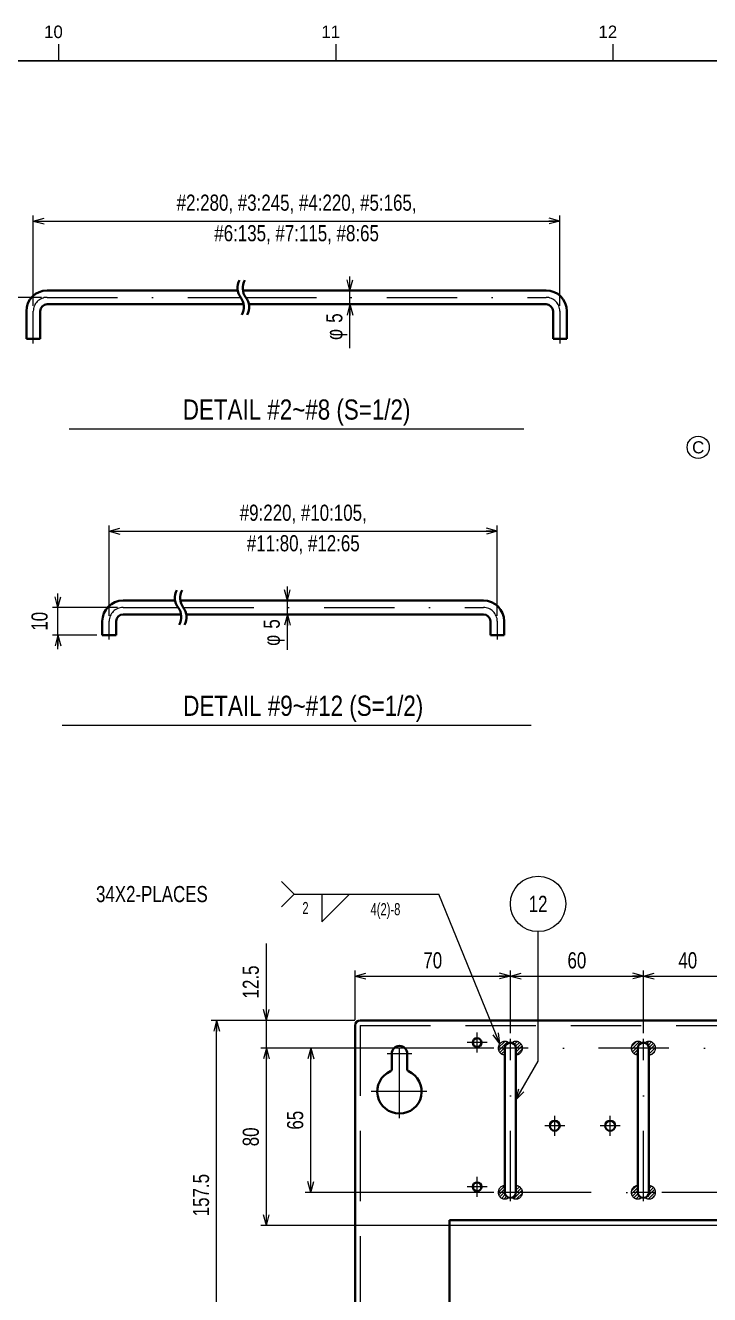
# Model space of a CAD drawing. Header units: millimetres. Extents: x 10 to 832, y 7 to 590.
# Drawn here: x 529.5 to 652.9, y 361.6 to 590.4 of the extents above; entities that cross this region are included whole.
import ezdxf
from ezdxf.enums import TextEntityAlignment as Align

# ---------------------------------------------------------------- set-up
doc = ezdxf.new("R2010")
doc.units = ezdxf.units.MM
for name, pattern in [('DASHDOT', [25.3, 12.7, -6.3, 0, -6.3]), ('DASHED', [19, 12.7, -6.3]), ('DIVIDE', [31.6, 12.7, -6.3, 0, -6.3, 0, -6.3])]:
    doc.linetypes.add(name, pattern=pattern)
for name, color, linetype in [('GR1_02', 7, 'Continuous'), ('GR1_04', 7, 'Continuous'), ('GR1_05', 7, 'Continuous'), ('GR1_13', 7, 'Continuous'), ('GR1_15', 7, 'Continuous'), ('GR1_16', 7, 'Continuous'), ('GR2_01', 7, 'Continuous'), ('図面枠B6M', 7, 'Continuous')]:
    doc.layers.add(name, color=color, linetype=linetype)
doc.styles.add('HG丸ｺﾞｼｯｸM-PRO', font='')
doc.styles.get('HG丸ｺﾞｼｯｸM-PRO').set_extended_font_data('HG丸ｺﾞｼｯｸM-PRO')
pattern_1 = [(45, (0, 0), (-0.28284271, 0.28284271), [])]

# ---------------------------------------------------------------- blocks, each defined once
blk = doc.blocks.new('BLKF023')
at = {"layer": '図面枠B6M', "color": 4, "linetype": 'Continuous', "lineweight": 13}
for p, q in [((535.5, 587), (535.5, 584)), ((585.5, 587), (585.5, 584)), ((635.5, 587), (635.5, 584))]:
    blk.add_line(p, q, dxfattribs=at)
at = {"layer": '図面枠B6M', "color": 2, "linetype": 'Continuous', "lineweight": 25}
blk.add_line((35.5, 584), (831.5, 584), dxfattribs=at)
at = {"layer": '図面枠B6M', "color": 4, "linetype": 'Continuous', "lineweight": 13, "style": 'HG丸ｺﾞｼｯｸM-PRO', "width": 1.003994}
for s, p in [('10', (532.9, 587.45)), ('11', (582.9, 587.45)), ('12', (632.9, 587.45))]:
    blk.add_text(s, height=2.255, dxfattribs=at).set_placement(p, align=Align.BOTTOM_LEFT)
blk = doc.blocks.new('BLKF043')
at = {"layer": 'GR2_01', "color": 3, "linetype": 'Continuous', "lineweight": 35}
for p, q in [((533.44, 542.63), (567.82, 542.63)), ((568.75, 542.63), (623.44, 542.63)), ((533.44, 540.13), (568.9, 540.13)), ((569.84, 540.13), (623.44, 540.13)), ((529.69, 533.88), (529.69, 538.88)), ((532.19, 533.88), (532.19, 538.88)), ((624.69, 538.88), (624.69, 533.88)), ((627.19, 538.88), (627.19, 533.88)), ((532.19, 533.88), (529.69, 533.88)), ((627.19, 533.88), (624.69, 533.88))]:
    blk.add_line(p, q, dxfattribs=at)
blk = doc.blocks.new('BLKF042')
at = {"layer": 'GR2_01', "color": 4, "linetype": 'DASHDOT', "lineweight": 13}
for p, q in [((533.44, 541.38), (568.36, 541.38)), ((569.3, 541.38), (623.44, 541.38)), ((530.94, 533.08), (530.94, 538.88)), ((625.94, 538.88), (625.94, 533.08))]:
    blk.add_line(p, q, dxfattribs=at)
at = {"layer": 'GR2_01', "color": 3, "linetype": 'Continuous', "lineweight": 35}
for centre, radius, start, end in [((533.44, 538.88), 3.75, 90, 180), ((623.44, 538.88), 3.75, 0, 90), ((533.44, 538.88), 1.25, 90, 180), ((623.44, 538.88), 1.25, 0, 90)]:
    blk.add_arc(centre, radius, start, end, dxfattribs=at)
at = {"layer": 'GR2_01', "color": 4, "linetype": 'DASHDOT', "lineweight": 13}
for centre, start, end in [((533.44, 538.88), 90, 180), ((623.44, 538.88), 0, 90)]:
    blk.add_arc(centre, 2.5, start, end, dxfattribs=at)
at = {"layer": 'GR2_01', "color": 3, "linetype": 'Continuous', "lineweight": 35}
blk.add_blockref('BLKF043', (0, 0), dxfattribs=at)
blk = doc.blocks.new('FXTIP_ARROW_S')
at = {"color": 0, "linetype": 'Continuous', "lineweight": -2}
for q in [(-1, 0), (-0.97, 0.26), (-0.97, -0.26)]:
    blk.add_line((0, 0), q, dxfattribs=at)
blk = doc.blocks.new('FXTIP_ARROW_E')
at = {"color": 0, "linetype": 'Continuous', "lineweight": -2}
for q in [(-1, 0), (-0.97, 0.26), (-0.97, -0.26)]:
    blk.add_line((0, 0), q, dxfattribs=at)
blk = doc.blocks.new('BLKF103')
at = {"layer": 'GR1_02', "color": 3, "linetype": 'Continuous', "lineweight": 35}
for p, q in [((589, 159.96), (589, 410.12)), ((800.08, 411.04), (589.92, 411.04))]:
    blk.add_line(p, q, dxfattribs=at)
at = {"layer": 'GR1_02', "color": 4, "linetype": 'DASHED', "lineweight": 13}
for q in [(589.92, 159.96), (800.08, 410.12)]:
    blk.add_line((589.92, 410.12), q, dxfattribs=at)
at = {"layer": 'GR1_02', "color": 3, "linetype": 'Continuous', "lineweight": 35}
blk.add_arc((589.92, 410.12), 0.92, 90, 180, dxfattribs=at)
blk = doc.blocks.new('BLKF139')
at = {"layer": 'GR1_02', "color": 4, "linetype": 'DASHDOT', "lineweight": 13}
for p, q in [((594.8, 405.04), (599.2, 405.04)), ((597, 393.41), (597, 407.24)), ((601.95, 398.24), (591.92, 398.24))]:
    blk.add_line(p, q, dxfattribs=at)
at = {"layer": 'GR1_02', "color": 3, "linetype": 'Continuous', "lineweight": 35}
for p, q in [((595.6, 405.04), (595.6, 402.25)), ((598.4, 405.04), (598.4, 402.25))]:
    blk.add_line(p, q, dxfattribs=at)
for centre, radius, start, end in [((597, 405.04), 1.4, 0, 180), ((597, 398.24), 4, 114.1477, 65.8523), ((595.2, 402.25), 0.4, 294.1477, 0), ((598.8, 402.25), 0.4, 180, 245.8523)]:
    blk.add_arc(centre, radius, start, end, dxfattribs=at)
blk = doc.blocks.new('BLKF174')
at = {"layer": 'GR1_02', "color": 3, "linetype": 'Continuous', "lineweight": 35}
for p, q in [((606, 375.04), (660, 375.04)), ((606, 353.04), (606, 375.04)), ((660, 375.04), (660, 353.04)), ((606, 353.04), (660, 353.04))]:
    blk.add_line(p, q, dxfattribs=at)
blk = doc.blocks.new('BLKF176')
at = {"layer": 'GR1_04', "color": 3, "linetype": 'Continuous', "lineweight": 35}
for p, q in [((616, 380.04), (616, 406.04)), ((618, 406.04), (618, 380.04))]:
    blk.add_line(p, q, dxfattribs=at)
for centre, start, end in [((617, 406.04), 0, 180), ((617, 380.04), 180, 0)]:
    blk.add_arc(centre, 1, start, end, dxfattribs=at)
blk = doc.blocks.new('BLKF187')
at = {"layer": 'GR1_04', "color": 3, "linetype": 'Continuous', "lineweight": 35}
for p, q in [((640, 380.04), (640, 406.04)), ((642, 406.04), (642, 380.04))]:
    blk.add_line(p, q, dxfattribs=at)
for centre, start, end in [((641, 406.04), 0, 180), ((641, 380.04), 180, 0)]:
    blk.add_arc(centre, 1, start, end, dxfattribs=at)
blk = doc.blocks.new('BLKF241')
at = {"layer": 'GR2_01', "color": 3, "linetype": 'Continuous', "lineweight": 35}
for p, q in [((547.14, 486.73), (556.52, 486.73)), ((557.46, 486.73), (612.14, 486.73)), ((543.39, 480.48), (543.39, 482.98)), ((545.89, 480.48), (545.89, 482.98)), ((547.14, 484.23), (557.61, 484.23)), ((558.54, 484.23), (612.14, 484.23)), ((613.39, 482.98), (613.39, 480.48)), ((615.89, 482.98), (615.89, 480.48)), ((545.89, 480.48), (543.39, 480.48)), ((615.89, 480.48), (613.39, 480.48))]:
    blk.add_line(p, q, dxfattribs=at)
blk = doc.blocks.new('BLKF240')
at = {"layer": 'GR2_01', "color": 4, "linetype": 'DASHDOT', "lineweight": 13}
for p, q in [((547.14, 485.48), (557.06, 485.48)), ((558, 485.48), (612.14, 485.48)), ((544.64, 479.68), (544.64, 482.98)), ((614.64, 482.98), (614.64, 479.68))]:
    blk.add_line(p, q, dxfattribs=at)
at = {"layer": 'GR2_01', "color": 3, "linetype": 'Continuous', "lineweight": 35}
for centre, radius, start, end in [((547.14, 482.98), 3.75, 90, 180), ((612.14, 482.98), 3.75, 0, 90), ((547.14, 482.98), 1.25, 90, 180), ((612.14, 482.98), 1.25, 0, 90)]:
    blk.add_arc(centre, radius, start, end, dxfattribs=at)
at = {"layer": 'GR2_01', "color": 4, "linetype": 'DASHDOT', "lineweight": 13}
for centre, start, end in [((547.14, 482.98), 90, 180), ((612.14, 482.98), 0, 90)]:
    blk.add_arc(centre, 2.5, start, end, dxfattribs=at)
at = {"layer": 'GR2_01', "color": 3, "linetype": 'Continuous', "lineweight": 35}
blk.add_blockref('BLKF241', (0, 0), dxfattribs=at)
blk = doc.blocks.new('BLKF269')
at = {"layer": 'GR1_05', "color": 4, "linetype": 'Continuous', "lineweight": 13}
blk.add_circle((650.88, 514.35), 2, dxfattribs=at)
at = {"layer": 'GR1_05', "color": 4, "linetype": 'Continuous', "lineweight": 13, "style": 'HG丸ｺﾞｼｯｸM-PRO', "width": 1.042931}
blk.add_text('C', height=2.18, dxfattribs=at).set_placement((650.88, 514.35), align=Align.MIDDLE_CENTER)

msp = doc.modelspace()

# ---------------------------------------------------------------- hatches: boundary and pattern name
at = {"layer": 'GR1_13', "linetype": 'DIVIDE', "lineweight": 13}
h = msp.add_hatch(dxfattribs=at)
h.set_pattern_fill('_USER', color=4, scale=0.4, angle=45, style=0, pattern_type=0)
h.set_pattern_definition(pattern_1)
edge = h.paths.add_edge_path(flags=0)
edge.add_arc((616, 406.04), 1.2, 53.1301, 270)
edge.add_line((616, 404.84), (616, 406.04))
edge.add_arc((617, 406.04), 1, 106.2602, 180, ccw=False)
edge = h.paths.add_edge_path(flags=0)
edge.add_arc((618, 406.04), 1.2, -90, 126.8699, ccw=False)
edge.add_line((618, 404.84), (618, 406.04))
edge.add_arc((617, 406.04), 1, 360, 433.7398)
h = msp.add_hatch(dxfattribs=at)
h.set_pattern_fill('_USER', color=4, scale=0.4, angle=45, style=0, pattern_type=0)
h.set_pattern_definition(pattern_1)
edge = h.paths.add_edge_path(flags=0)
edge.add_arc((640, 406.04), 1.2, 53.1301, 270)
edge.add_line((640, 404.84), (640, 406.04))
edge.add_arc((641, 406.04), 1, 106.2602, 180, ccw=False)
edge = h.paths.add_edge_path(flags=0)
edge.add_arc((642, 406.04), 1.2, -90, 126.8699, ccw=False)
edge.add_line((642, 404.84), (642, 406.04))
edge.add_arc((641, 406.04), 1, 360, 433.7398)
h = msp.add_hatch(dxfattribs=at)
h.set_pattern_fill('_USER', color=4, scale=0.4, angle=45, style=0, pattern_type=0)
h.set_pattern_definition(pattern_1)
edge = h.paths.add_edge_path(flags=0)
edge.add_arc((618, 380.04), 1.2, 233.1301, 450)
edge.add_line((618, 381.24), (618, 380.04))
edge.add_arc((617, 380.04), 1, -73.7398, 0, ccw=False)
edge = h.paths.add_edge_path(flags=0)
edge.add_arc((616, 380.04), 1.2, 90, 306.8699, ccw=False)
edge.add_line((616, 381.24), (616, 380.04))
edge.add_arc((617, 380.04), 1, 180, 253.7398)
h = msp.add_hatch(dxfattribs=at)
h.set_pattern_fill('_USER', color=4, scale=0.4, angle=45, style=0, pattern_type=0)
h.set_pattern_definition(pattern_1)
edge = h.paths.add_edge_path(flags=0)
edge.add_arc((642, 380.04), 1.2, 233.1301, 450)
edge.add_line((642, 381.24), (642, 380.04))
edge.add_arc((641, 380.04), 1, -73.7398, 0, ccw=False)
edge = h.paths.add_edge_path(flags=0)
edge.add_arc((640, 380.04), 1.2, 90, 306.8699, ccw=False)
edge.add_line((640, 381.24), (640, 380.04))
edge.add_arc((641, 380.04), 1, 180, 253.7398)

# ---------------------------------------------------------------- linework, layer by layer
at = {"layer": 'GR1_02', "color": 4, "linetype": 'DASHDOT', "lineweight": 13}
for p, q in [((611, 405.24), (611, 408.84)), ((612.8, 407.04), (609.2, 407.04)), ((625, 390.24), (625, 393.84)), ((635, 390.24), (635, 393.84)), ((626.8, 392.04), (623.2, 392.04)), ((636.8, 392.04), (633.2, 392.04)), ((611, 379.24), (611, 382.84)), ((612.8, 381.04), (609.2, 381.04))]:
    msp.add_line(p, q, dxfattribs=at)
at = {"layer": 'GR1_02', "color": 3, "linetype": 'Continuous', "lineweight": 35}
for centre, radius in [((611, 407.04), 0.8), ((625, 392.04), 0.9), ((635, 392.04), 0.9), ((611, 381.04), 0.8)]:
    msp.add_circle(centre, radius, dxfattribs=at)
at = {"layer": 'GR1_04', "color": 4, "linetype": 'DASHDOT', "lineweight": 13}
for p, q in [((617, 378.44), (617, 407.74)), ((641, 378.44), (641, 407.74)), ((619, 406.04), (615, 406.04)), ((643, 406.04), (639, 406.04)), ((619, 380.04), (615, 380.04)), ((643, 380.04), (639, 380.04))]:
    msp.add_line(p, q, dxfattribs=at)
at = {"layer": 'GR1_13', "color": 4, "linetype": 'Continuous', "lineweight": 13}
for p, q in [((575.7, 436.1), (578, 433.81)), ((575.7, 431.51), (578, 433.81)), ((578, 433.81), (604.11, 433.81)), ((582.98, 433.81), (582.98, 428.81)), ((582.98, 428.81), (587.98, 433.81)), ((615.09, 406.83), (604.11, 433.81))]:
    msp.add_line(p, q, dxfattribs=at)
at = {"layer": 'GR1_13', "color": 4, "linetype": 'DIVIDE', "lineweight": 13}
for centre, start, end in [((616, 406.04), 53.1301, 270), ((618, 406.04), 270, 126.8699), ((640, 406.04), 53.1301, 270), ((642, 406.04), 270, 126.8699), ((616, 380.04), 90, 306.8699), ((618, 380.04), 233.1301, 90), ((640, 380.04), 90, 306.8699), ((642, 380.04), 233.1301, 90)]:
    msp.add_arc(centre, 1.2, start, end, dxfattribs=at)
at = {"layer": 'GR1_15', "color": 4, "linetype": 'Continuous', "lineweight": 13}
for p, q in [((622, 403.67), (622, 427.04)), ((618, 396.74), (622, 403.67))]:
    msp.add_line(p, q, dxfattribs=at)
msp.add_circle((622, 432.04), 5, dxfattribs=at)
at = {"layer": 'GR1_16', "color": 4, "linetype": 'Continuous', "lineweight": 13}
for p, q in [((573, 411.04), (573, 424.88)), ((589, 411.12), (589, 420.04)), ((589, 419.04), (617, 419.04)), ((617, 408.74), (617, 420.04)), ((617, 419.04), (641, 419.04)), ((641, 408.74), (641, 420.04)), ((641, 419.04), (657, 419.04)), ((588.92, 411.04), (572, 411.04)), ((573, 406.04), (573, 411.04)), ((614, 406.04), (572, 406.04)), ((573, 374.04), (573, 406.04)), ((614, 406.04), (580, 406.04)), ((581, 380.04), (581, 406.04)), ((614, 380.04), (580, 380.04)), ((668, 374.04), (572, 374.04))]:
    msp.add_line(p, q, dxfattribs=at)
at = {"layer": 'GR1_16', "color": 254, "linetype": 'Continuous', "lineweight": 13}
for p, q in [((588.92, 411.04), (563.02, 411.04)), ((564.02, 348.04), (564.02, 411.04))]:
    msp.add_line(p, q, dxfattribs=at)
at = {"layer": 'GR1_16', "color": 4, "linetype": 'DASHDOT', "lineweight": 13}
for p, q in [((671, 406.04), (617, 406.04)), ((657, 380.04), (617, 380.04))]:
    msp.add_line(p, q, dxfattribs=at)
at = {"layer": 'GR2_01', "color": 4, "linetype": 'Continuous', "lineweight": 13}
for p, q in [((530.94, 539.88), (530.94, 556.13)), ((625.94, 539.88), (625.94, 556.13)), ((530.94, 555.13), (625.94, 555.13)), ((588.07, 542.63), (588.07, 545.13)), ((588.07, 540.13), (588.07, 542.63)), ((532.44, 541.38), (519.94, 541.38)), ((588.07, 532.21), (588.07, 540.13)), ((537.44, 517.66), (619.44, 517.66)), ((544.64, 483.98), (544.64, 500.23)), ((544.64, 499.23), (614.64, 499.23)), ((614.64, 483.98), (614.64, 500.23)), ((535.39, 485.48), (535.39, 487.98)), ((576.78, 486.73), (576.78, 489.23)), ((546.14, 485.48), (534.39, 485.48)), ((535.39, 480.48), (535.39, 485.48)), ((576.78, 484.23), (576.78, 486.73)), ((576.78, 477.82), (576.78, 484.23)), ((542.39, 480.48), (534.39, 480.48)), ((535.39, 477.98), (535.39, 480.48)), ((536.13, 464.26), (620.75, 464.26))]:
    msp.add_line(p, q, dxfattribs=at)
at = {"layer": 'GR2_01', "color": 3, "linetype": 'Continuous', "lineweight": 35}
for centre, start, end in [((570.62, 543.1), 150.5799, 217.3769), ((571.55, 543.1), 150.5799, 217.3769), ((566.1, 539.65), 330.5799, 37.3769), ((567.04, 539.65), 330.5799, 37.3769), ((559.32, 487.2), 150.5799, 217.3769), ((560.26, 487.2), 150.5799, 217.3769), ((554.81, 483.75), 330.5799, 37.3769), ((555.75, 483.75), 330.5799, 37.3769)]:
    msp.add_arc(centre, 2.84, start, end, dxfattribs=at)

# ---------------------------------------------------------------- block references
at = {"layer": 'GR1_02', "color": 3, "linetype": 'Continuous', "lineweight": 13}
msp.add_blockref('BLKF103', (0, 0), dxfattribs=at)
at = {"layer": 'GR1_02', "color": 3, "linetype": 'Continuous', "lineweight": 35}
for name in ['BLKF139', 'BLKF174']:
    msp.add_blockref(name, (0, 0), dxfattribs=at)
at = {"layer": 'GR1_04', "color": 3, "linetype": 'Continuous', "lineweight": 35}
for name in ['BLKF176', 'BLKF187']:
    msp.add_blockref(name, (0, 0), dxfattribs=at)
at = {"layer": 'GR1_05', "color": 4, "linetype": 'Continuous', "lineweight": 13}
msp.add_blockref('BLKF269', (0, 0), dxfattribs=at)
at = {"layer": 'GR1_13', "color": 4, "linetype": 'Continuous', "lineweight": 13, "xscale": 2, "yscale": 2, "rotation": 292.1459156858327}
msp.add_blockref('FXTIP_ARROW_S', (615.09, 406.83), dxfattribs=at)
at = {"layer": 'GR1_15', "color": 4, "linetype": 'Continuous', "lineweight": 13, "xscale": 2, "yscale": 2, "rotation": 240.0000000000003}
msp.add_blockref('FXTIP_ARROW_S', (618, 396.74), dxfattribs=at)
at = {"layer": 'GR1_16', "color": 4, "linetype": 'Continuous', "lineweight": 13, "xscale": 2, "yscale": 2}
for name, p, rotation in [('FXTIP_ARROW_S', (589, 419.04), 180), ('FXTIP_ARROW_E', (617, 419.04), 360), ('FXTIP_ARROW_S', (617, 419.04), 180), ('FXTIP_ARROW_E', (641, 419.04), 360), ('FXTIP_ARROW_S', (641, 419.04), 180), ('FXTIP_ARROW_S', (573, 411.04), 270), ('FXTIP_ARROW_E', (573, 406.04), 90), ('FXTIP_ARROW_E', (581, 406.04), 90), ('FXTIP_ARROW_S', (581, 380.04), 270), ('FXTIP_ARROW_S', (573, 374.04), 270)]:
    msp.add_blockref(name, p, dxfattribs=dict(at, rotation=rotation))
at = {"layer": 'GR1_16', "color": 254, "linetype": 'Continuous', "lineweight": 13, "xscale": 2, "yscale": 2, "rotation": 90}
msp.add_blockref('FXTIP_ARROW_E', (564.02, 411.04), dxfattribs=at)
at = {"layer": 'GR2_01', "color": 4, "linetype": 'Continuous', "lineweight": 13, "xscale": 2, "yscale": 2}
for name, p, rotation in [('FXTIP_ARROW_S', (530.94, 555.13), 180), ('FXTIP_ARROW_E', (625.94, 555.13), 360), ('FXTIP_ARROW_S', (588.07, 542.63), 270), ('FXTIP_ARROW_E', (588.07, 540.13), 90), ('FXTIP_ARROW_S', (544.64, 499.23), 180), ('FXTIP_ARROW_E', (614.64, 499.23), 360), ('FXTIP_ARROW_S', (535.39, 485.48), 270), ('FXTIP_ARROW_S', (576.78, 486.73), 270), ('FXTIP_ARROW_E', (576.78, 484.23), 90), ('FXTIP_ARROW_E', (535.39, 480.48), 90)]:
    msp.add_blockref(name, p, dxfattribs=dict(at, rotation=rotation))
at = {"layer": 'GR2_01', "color": 4, "linetype": 'DASHDOT', "lineweight": 13}
for name in ['BLKF042', 'BLKF240']:
    msp.add_blockref(name, (0, 0), dxfattribs=at)
at = {"layer": '図面枠B6M', "color": 4, "linetype": 'Continuous', "lineweight": 13}
msp.add_blockref('BLKF023', (0, 0), dxfattribs=at)

# ---------------------------------------------------------------- texts
at = {"layer": 'GR1_13', "color": 3, "linetype": 'Continuous', "lineweight": 35, "style": 'HG丸ｺﾞｼｯｸM-PRO', "width": 0.783111}
msp.add_text('34X2-PLACES', height=2.9091, rotation=360, dxfattribs=at).set_placement((542.26, 433.81), align=Align.MIDDLE_LEFT)
at = {"layer": 'GR1_13', "color": 3, "linetype": 'Continuous', "lineweight": 35, "style": 'HG丸ｺﾞｼｯｸM-PRO'}
for s, height, width, p in [('2', 2.18, 0.691275, (580.04, 431.29)), ('4(2)-8', 2.182, 0.691329, (594.47, 431.09))]:
    msp.add_text(s, height=height, dxfattribs=dict(at, width=width)).set_placement(p, align=Align.MIDDLE_CENTER)
at = {"layer": 'GR1_15', "color": 3, "linetype": 'Continuous', "lineweight": 35, "style": 'HG丸ｺﾞｼｯｸM-PRO', "width": 0.784542}
msp.add_text('12', height=2.909, rotation=0, dxfattribs=at).set_placement((622, 432.04), align=Align.MIDDLE_CENTER)
at = {"layer": 'GR1_16', "color": 3, "linetype": 'Continuous', "lineweight": 35, "style": 'HG丸ｺﾞｼｯｸM-PRO'}
for s, rotation, width, p in [('70', 0, 0.784542, (603, 419.54)), ('60', 0, 0.784542, (629, 419.54)), ('40', 0, 0.784542, (649, 419.54)), ('12.5', 90, 0.784749, (572.5, 417.96)), ('65', 90, 0.784542, (580.5, 393.04)), ('80', 90, 0.784542, (572.5, 390.04))]:
    msp.add_text(s, height=2.909, rotation=rotation, dxfattribs=dict(at, width=width)).set_placement(p, align=Align.BOTTOM_CENTER)
at = {"layer": 'GR1_16', "color": 254, "linetype": 'Continuous', "lineweight": 13, "style": 'HG丸ｺﾞｼｯｸM-PRO', "width": 0.7847}
msp.add_text('157.5', height=2.909, rotation=90, dxfattribs=at).set_placement((563.52, 379.54), align=Align.BOTTOM_CENTER)
at = {"layer": 'GR2_01', "color": 3, "linetype": 'Continuous', "lineweight": 35, "style": 'HG丸ｺﾞｼｯｸM-PRO'}
for s, width, p in [('#2:280, #3:245, #4:220, #5:165,', 0.784445, (578.44, 556.13)), ('#6:135, #7:115, #8:65', 0.784395, (578.44, 550.63)), ('#9:220, #10:105,', 0.784446, (579.64, 500.23)), ('#11:80, #12:65', 0.784377, (579.64, 494.73))]:
    msp.add_text(s, height=2.9091, dxfattribs=dict(at, width=width)).set_placement(p, align=Align.BOTTOM_CENTER)
for s, height, width, p in [('5', 2.91, 0.784542, (587.57, 537.65)), ('φ', 2.91, 0.781842, (587.57, 534.69)), ('10', 2.909, 0.784542, (534.39, 482.98)), ('5', 2.91, 0.784542, (576.28, 482.51)), ('φ', 2.91, 0.781842, (576.28, 479.55))]:
    msp.add_text(s, height=height, rotation=90, dxfattribs=dict(at, width=width)).set_placement(p, align=Align.BOTTOM_CENTER)
for s, width, p in [('DETAIL #2~#8 (S=1/2)', 0.82995, (578.44, 521.16)), ('DETAIL #9~#12 (S=1/2)', 0.829863, (579.64, 467.76))]:
    msp.add_text(s, height=3.6364, dxfattribs=dict(at, width=width)).set_placement(p, align=Align.MIDDLE_CENTER)

doc.saveas('drawing.dxf')
